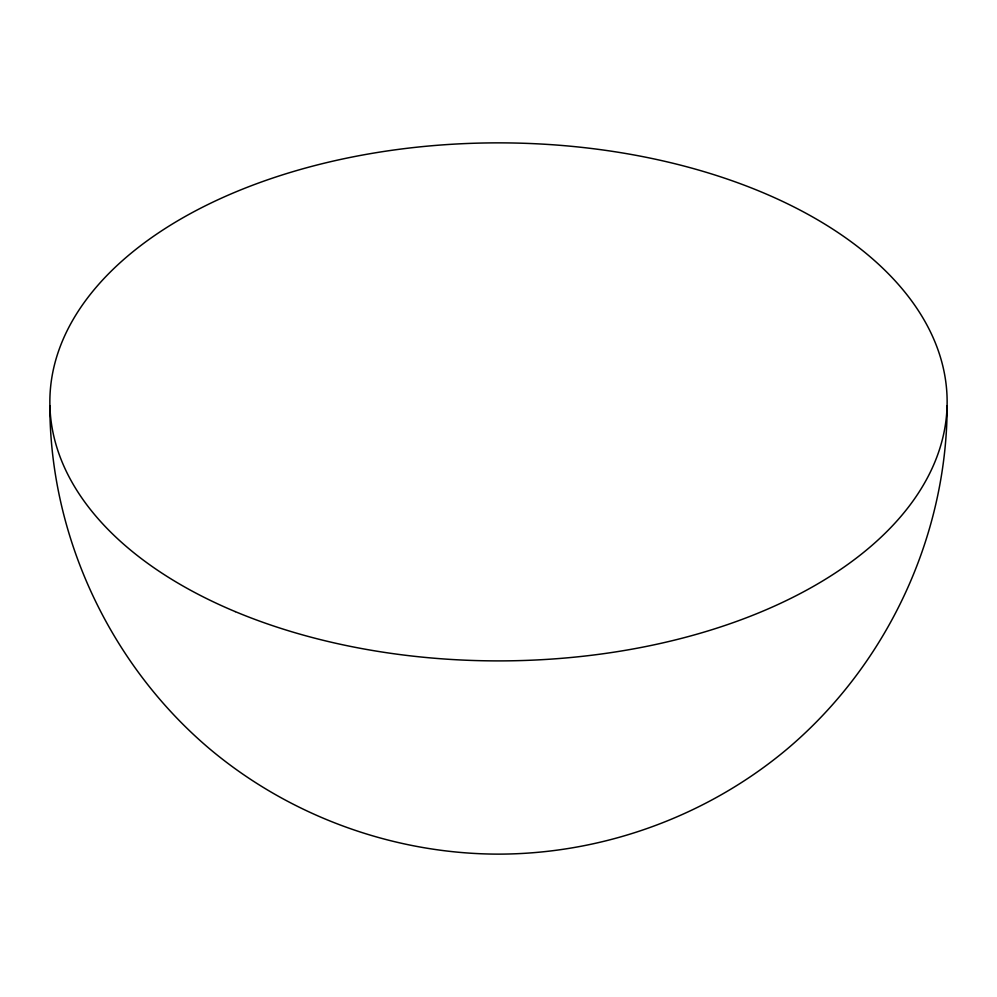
<?xml version="1.0" encoding="UTF-8"?>
<svg xmlns="http://www.w3.org/2000/svg" width="997" height="997" viewBox="0 0 997 997"><rect width="100%" height="100%" fill="white"/><g stroke="black" fill="none" stroke-linecap="round" stroke-linejoin="round"><path stroke-width="1.5" d="M947.15 405.642C947.063 536.573 886.844 664.949 786.857 749.27C706.674 816.393 603.023 853.98 498.5 854.13C393.977 853.98 290.326 816.393 210.143 749.27C110.156 664.949 49.937 536.573 49.85 405.642M235.267 611.622A448.625 259.008 0 0 0 944.732 428.635A448.625 259.008 0 0 0 315.513 165.39A448.625 259.008 0 0 0 235.267 611.622"/></g></svg>
